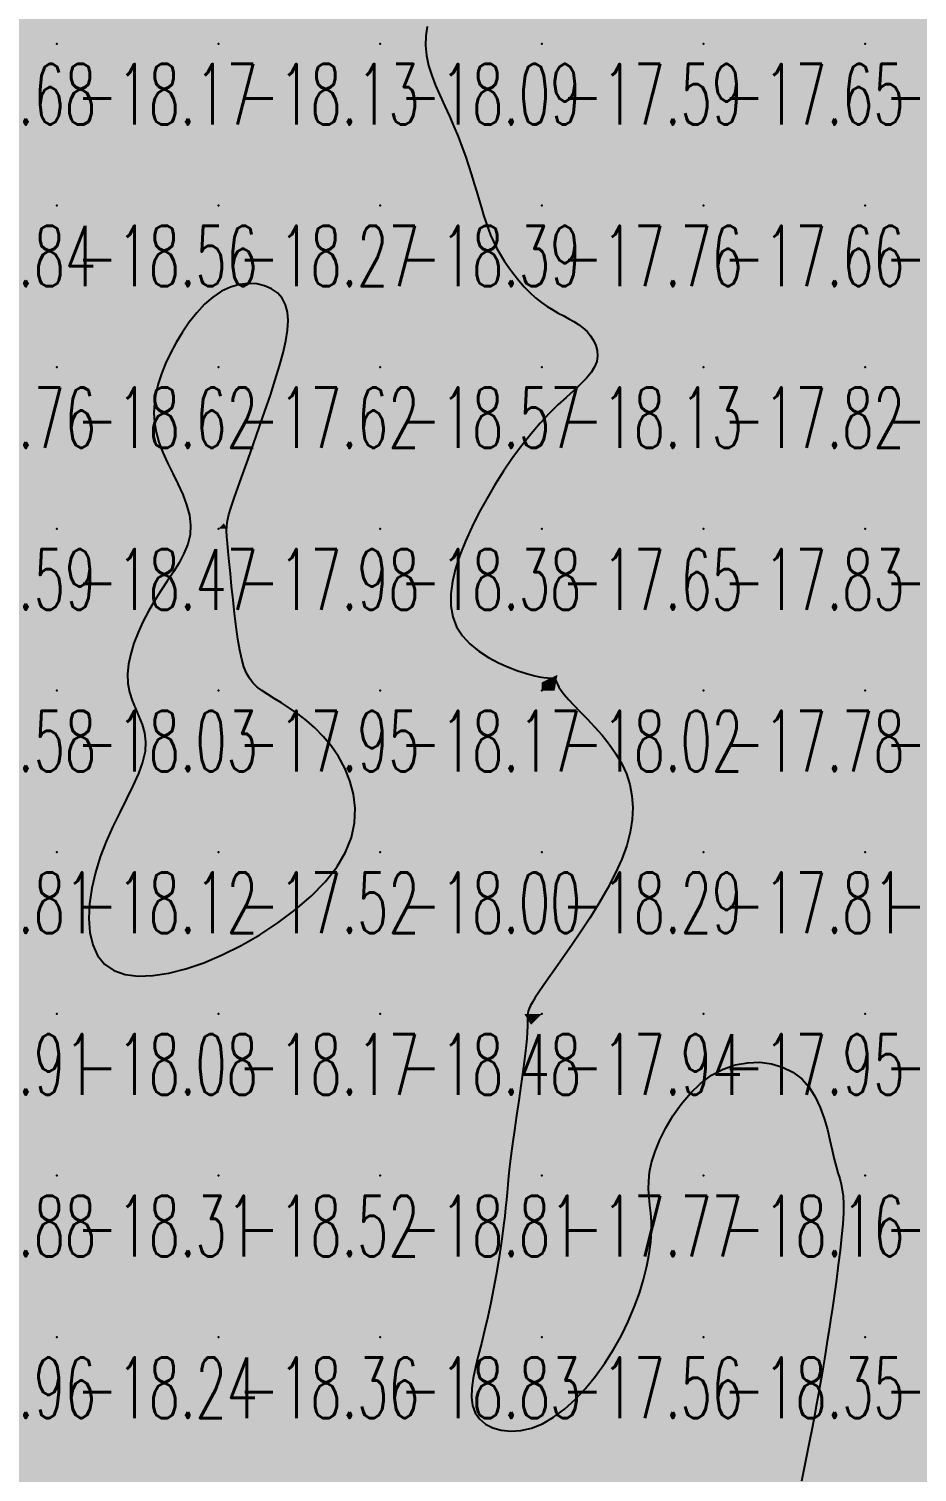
# Model space of a CAD drawing. Header units: millimetres. Extents: x 88261 to 90953, y 390274 to 392322.
# Drawn here: x 89368.5 to 89423.5, y 391148.9 to 391238.2 of the extents above; entities that cross this region are included whole.
import ezdxf
from ezdxf.enums import TextEntityAlignment as Align

# ---------------------------------------------------------------- set-up
doc = ezdxf.new("R2010")
doc.units = ezdxf.units.MM
doc.header["$LTSCALE"] = 25
for name, color, linetype in [('CN_03_00', 7, 'Continuous'), ('COTEAlt', 7, 'Continuous'), ('TN_COLORIAGE', 7, 'Continuous')]:
    doc.layers.add(name, color=color, linetype=linetype)
doc.styles.add('Simplex 1.0', font='Simplex.shx', dxfattribs={"width": 0.99, "height": 2.5})
doc.styles.get("Standard").update_dxf_attribs({"font": 'times.ttf'})

# ---------------------------------------------------------------- blocks, each defined once
blk = doc.blocks.new('COTE')
at = {"color": 0}
blk.add_point((0, 0), dxfattribs=at)
at = {"layer": 'COTEAlt'}
blk.add_attdef('ALT', text='', height=3.75, dxfattribs=at).set_placement((1.25, -1.25), align=Align.TOP_LEFT)

msp = doc.modelspace()

# ---------------------------------------------------------------- linework, layer by layer
at = {"layer": 'CN_03_00', "elevation": -18, "flags": 128}
msp.add_lwpolyline([(89393.152, 391238.31), (89393.068, 391237.731), (89393.048, 391237.133), (89393.109, 391236.522), (89393.244, 391235.904), (89393.439, 391235.279), (89393.68, 391234.65), (89393.952, 391234.019), (89394.241, 391233.387), (89394.534, 391232.757), (89394.816, 391232.129), (89395.075, 391231.508), (89395.312, 391230.894), (89395.527, 391230.292), (89395.724, 391229.704), (89395.905, 391229.134), (89396.072, 391228.584), (89396.226, 391228.058), (89396.371, 391227.559), (89396.508, 391227.089), (89396.643, 391226.644), (89396.78, 391226.218), (89396.925, 391225.808), (89397.081, 391225.408), (89397.254, 391225.013), (89397.45, 391224.618), (89397.672, 391224.219), (89397.924, 391223.811), (89398.204, 391223.4), (89398.508, 391222.993), (89398.83, 391222.596), (89399.167, 391222.215), (89399.514, 391221.858), (89399.868, 391221.531), (89400.223, 391221.241), (89400.577, 391220.991), (89400.925, 391220.775), (89401.267, 391220.583), (89401.6, 391220.407), (89401.921, 391220.237), (89402.228, 391220.064), (89402.519, 391219.879), (89402.792, 391219.672), (89403.044, 391219.435), (89403.266, 391219.172), (89403.451, 391218.886), (89403.589, 391218.581), (89403.674, 391218.261), (89403.695, 391217.93), (89403.645, 391217.592), (89403.515, 391217.252), (89403.3, 391216.91), (89403.006, 391216.56), (89402.644, 391216.193), (89402.222, 391215.8), (89401.752, 391215.371), (89401.243, 391214.898), (89400.705, 391214.371), (89400.148, 391213.78), (89399.58, 391213.121), (89399.01, 391212.399), (89398.444, 391211.626), (89397.889, 391210.811), (89397.353, 391209.965), (89396.841, 391209.097), (89396.361, 391208.219), (89395.92, 391207.339), (89395.525, 391206.468), (89395.187, 391205.613), (89394.917, 391204.781), (89394.725, 391203.977), (89394.624, 391203.209), (89394.623, 391202.483), (89394.736, 391201.805), (89394.971, 391201.181), (89395.335, 391200.618), (89395.805, 391200.116), (89396.353, 391199.671), (89396.952, 391199.285), (89397.573, 391198.954), (89398.189, 391198.678), (89398.771, 391198.455), (89399.292, 391198.285), (89399.728, 391198.164), (89400.084, 391198.084), (89400.369, 391198.038), (89400.59, 391198.014), (89400.758, 391198.005), (89400.88, 391198), (89400.967, 391197.992), (89401.027, 391197.97), (89401.07, 391197.926), (89401.107, 391197.857), (89401.15, 391197.758), (89401.212, 391197.625), (89401.305, 391197.455), (89401.441, 391197.245), (89401.632, 391196.99), (89401.891, 391196.686), (89402.224, 391196.332), (89402.618, 391195.93), (89403.053, 391195.484), (89403.511, 391194.997), (89403.972, 391194.472), (89404.418, 391193.915), (89404.83, 391193.328), (89405.188, 391192.714), (89405.476, 391192.078), (89405.689, 391191.417), (89405.823, 391190.729), (89405.874, 391190.012), (89405.841, 391189.263), (89405.719, 391188.481), (89405.505, 391187.662), (89405.197, 391186.806), (89404.794, 391185.912), (89404.316, 391184.995), (89403.783, 391184.074), (89403.217, 391183.166), (89402.641, 391182.29), (89402.076, 391181.463), (89401.544, 391180.704), (89401.067, 391180.03), (89400.661, 391179.455), (89400.326, 391178.972), (89400.054, 391178.572), (89399.839, 391178.242), (89399.674, 391177.971), (89399.553, 391177.75), (89399.468, 391177.566), (89399.413, 391177.409), (89399.382, 391177.266), (89399.367, 391177.121), (89399.363, 391176.954), (89399.362, 391176.745), (89399.358, 391176.477), (89399.344, 391176.131), (89399.313, 391175.687), (89399.259, 391175.126), (89399.177, 391174.439), (89399.072, 391173.647), (89398.95, 391172.782), (89398.818, 391171.874), (89398.684, 391170.955), (89398.553, 391170.055), (89398.433, 391169.206), (89398.33, 391168.438), (89398.249, 391167.773), (89398.187, 391167.195), (89398.138, 391166.679), (89398.096, 391166.2), (89398.055, 391165.733), (89398.011, 391165.251), (89397.957, 391164.731), (89397.887, 391164.147), (89397.798, 391163.48), (89397.69, 391162.739), (89397.564, 391161.942), (89397.421, 391161.103), (89397.263, 391160.24), (89397.091, 391159.368), (89396.908, 391158.503), (89396.713, 391157.661), (89396.512, 391156.857), (89396.316, 391156.095), (89396.142, 391155.379), (89396.004, 391154.71), (89395.918, 391154.093), (89395.899, 391153.528), (89395.963, 391153.021), (89396.123, 391152.572), (89396.392, 391152.187), (89396.76, 391151.871), (89397.214, 391151.634), (89397.739, 391151.482), (89398.323, 391151.424), (89398.951, 391151.468), (89399.61, 391151.622), (89400.286, 391151.894), (89400.967, 391152.287), (89401.643, 391152.792), (89402.307, 391153.393), (89402.951, 391154.077), (89403.567, 391154.828), (89404.148, 391155.633), (89404.684, 391156.476), (89405.17, 391157.344), (89405.597, 391158.222), (89405.967, 391159.1), (89406.28, 391159.967), (89406.536, 391160.813), (89406.738, 391161.628), (89406.886, 391162.401), (89406.982, 391163.122), (89407.027, 391163.782), (89407.024, 391164.374), (89406.988, 391164.912), (89406.936, 391165.415), (89406.885, 391165.901), (89406.853, 391166.389), (89406.857, 391166.896), (89406.914, 391167.443), (89407.041, 391168.047), (89407.252, 391168.719), (89407.545, 391169.442), (89407.915, 391170.19), (89408.357, 391170.94), (89408.865, 391171.664), (89409.435, 391172.339), (89410.062, 391172.94), (89410.74, 391173.441), (89411.461, 391173.822), (89412.211, 391174.081), (89412.972, 391174.22), (89413.726, 391174.243), (89414.456, 391174.151), (89415.143, 391173.948), (89415.771, 391173.636), (89416.322, 391173.218), (89416.782, 391172.7), (89417.16, 391172.102), (89417.465, 391171.451), (89417.711, 391170.771), (89417.909, 391170.087), (89418.071, 391169.423), (89418.208, 391168.805), (89418.332, 391168.258), (89418.452, 391167.798), (89418.566, 391167.405), (89418.671, 391167.052), (89418.762, 391166.712), (89418.834, 391166.357), (89418.884, 391165.959), (89418.908, 391165.491), (89418.9, 391164.924), (89418.859, 391164.241), (89418.789, 391163.46), (89418.696, 391162.609), (89418.586, 391161.716), (89418.466, 391160.81), (89418.341, 391159.918), (89418.217, 391159.068), (89418.101, 391158.289), (89417.998, 391157.6), (89417.905, 391156.988), (89417.818, 391156.432), (89417.735, 391155.911), (89417.651, 391155.404), (89417.564, 391154.889), (89417.468, 391154.346), (89417.362, 391153.753), (89417.241, 391153.095), (89417.108, 391152.378), (89416.964, 391151.614), (89416.81, 391150.817), (89416.648, 391149.997), (89416.481, 391149.169), (89416.31, 391148.343)], dxfattribs=at)
msp.add_lwpolyline([(89388.482, 391188.154), (89388.671, 391189.065), (89388.703, 391189.956), (89388.599, 391190.82), (89388.378, 391191.647), (89388.06, 391192.427), (89387.666, 391193.152), (89387.215, 391193.812), (89386.726, 391194.401), (89386.212, 391194.923), (89385.685, 391195.385), (89385.158, 391195.792), (89384.642, 391196.151), (89384.149, 391196.469), (89383.692, 391196.753), (89383.283, 391197.008), (89382.93, 391197.244), (89382.63, 391197.475), (89382.376, 391197.719), (89382.162, 391197.994), (89381.981, 391198.316), (89381.827, 391198.703), (89381.691, 391199.173), (89381.569, 391199.742), (89381.454, 391200.42), (89381.346, 391201.185), (89381.245, 391202.004), (89381.151, 391202.847), (89381.064, 391203.684), (89380.986, 391204.482), (89380.915, 391205.21), (89380.854, 391205.839), (89380.802, 391206.347), (89380.766, 391206.758), (89380.752, 391207.108), (89380.765, 391207.429), (89380.812, 391207.758), (89380.9, 391208.129), (89381.034, 391208.576), (89381.221, 391209.134), (89381.464, 391209.827), (89381.754, 391210.639), (89382.078, 391211.541), (89382.423, 391212.506), (89382.777, 391213.507), (89383.127, 391214.517), (89383.461, 391215.508), (89383.767, 391216.452), (89384.032, 391217.327), (89384.25, 391218.13), (89384.414, 391218.862), (89384.517, 391219.523), (89384.553, 391220.116), (89384.516, 391220.642), (89384.4, 391221.101), (89384.198, 391221.496), (89383.907, 391221.826), (89383.537, 391222.088), (89383.102, 391222.276), (89382.617, 391222.385), (89382.094, 391222.41), (89381.548, 391222.346), (89380.992, 391222.188), (89380.44, 391221.931), (89379.905, 391221.573), (89379.391, 391221.126), (89378.903, 391220.607), (89378.445, 391220.03), (89378.019, 391219.412), (89377.631, 391218.767), (89377.284, 391218.112), (89376.981, 391217.463), (89376.727, 391216.83), (89376.524, 391216.214), (89376.376, 391215.61), (89376.287, 391215.012), (89376.258, 391214.417), (89376.294, 391213.819), (89376.397, 391213.213), (89376.572, 391212.596), (89376.815, 391211.963), (89377.108, 391211.319), (89377.425, 391210.667), (89377.743, 391210.013), (89378.037, 391209.361), (89378.283, 391208.716), (89378.455, 391208.082), (89378.53, 391207.466), (89378.49, 391206.868), (89378.346, 391206.286), (89378.115, 391205.713), (89377.817, 391205.144), (89377.468, 391204.573), (89377.086, 391203.994), (89376.69, 391203.401), (89376.298, 391202.787), (89375.925, 391202.151), (89375.582, 391201.497), (89375.278, 391200.835), (89375.022, 391200.172), (89374.821, 391199.517), (89374.685, 391198.878), (89374.623, 391198.264), (89374.642, 391197.683), (89374.747, 391197.141), (89374.915, 391196.627), (89375.118, 391196.131), (89375.33, 391195.639), (89375.522, 391195.139), (89375.668, 391194.618), (89375.739, 391194.065), (89375.708, 391193.467), (89375.556, 391192.813), (89375.3, 391192.107), (89374.963, 391191.35), (89374.571, 391190.548), (89374.149, 391189.703), (89373.72, 391188.82), (89373.31, 391187.903), (89372.943, 391186.955), (89372.642, 391185.983), (89372.418, 391185.008), (89372.28, 391184.05), (89372.238, 391183.132), (89372.301, 391182.277), (89372.479, 391181.507), (89372.779, 391180.843), (89373.212, 391180.309), (89373.782, 391179.922), (89374.479, 391179.68), (89375.288, 391179.576), (89376.193, 391179.603), (89377.181, 391179.755), (89378.235, 391180.024), (89379.341, 391180.404), (89380.485, 391180.889), (89381.648, 391181.47), (89382.806, 391182.136), (89383.932, 391182.875), (89384.998, 391183.674), (89385.977, 391184.522), (89386.841, 391185.406), (89387.564, 391186.315), (89388.117, 391187.234), (89388.482, 391188.154)], close=True, dxfattribs=at)
at = {"layer": 'TN_COLORIAGE', "color": 203}
for points in [[(89360.249, 391237.239, -18.249), (89370.249, 391237.239, -18.249), (89370.249, 391247.239, -18.249)], [(89360.249, 391247.239, -18.249), (89360.249, 391237.239, -18.249), (89370.249, 391247.239, -18.249)], [(89370.249, 391247.239, -18), (89374.152, 391247.239, -18), (89370.249, 391237.239, -18), (89373.233, 391240.224, -18)], [(89380.249, 391237.239, -18), (89384.219, 391241.21, -18), (89390.249, 391237.239, -18), (89390.249, 391240.431, -18)], [(89380.249, 391239.772, -18.132), (89384.219, 391241.21, -18.132), (89380.249, 391237.239, -18.132)], [(89392.107, 391237.239, -18.094), (89394.772, 391241.763, -18.094), (89390.249, 391237.239, -18.094)], [(89390.249, 391240.431, -18.094), (89394.772, 391241.763, -18.094), (89390.249, 391237.239, -18.094)], [(89370.249, 391237.239, -18), (89373.233, 391240.224, -18), (89380.249, 391237.239, -18), (89380.249, 391239.772, -18)], [(89360.249, 391227.239, -18.165), (89370.249, 391227.239, -18.165), (89370.249, 391237.239, -18.165)], [(89360.249, 391237.239, -18.165), (89360.249, 391227.239, -18.165), (89370.249, 391237.239, -18.165)], [(89370.249, 391227.239, -18.132), (89380.249, 391227.239, -18.132), (89380.249, 391237.239, -18.132)], [(89370.249, 391237.239, -18.132), (89370.249, 391227.239, -18.132), (89380.249, 391237.239, -18.132)], [(89380.249, 391227.239, -18.094), (89390.249, 391227.239, -18.094), (89390.249, 391237.239, -18.094)], [(89380.249, 391237.239, -18.094), (89380.249, 391227.239, -18.094), (89390.249, 391237.239, -18.094)], [(89390.249, 391227.239, -18), (89395.084, 391232.074, -18), (89390.249, 391237.239, -18), (89392.107, 391237.239, -18)], [(89395.084, 391232.074, -18.385), (89396.452, 391227.239, -18.385), (89390.249, 391227.239, -18.385)], [(89360.249, 391217.239, -18.556), (89370.249, 391217.239, -18.556), (89370.249, 391227.239, -18.556)], [(89360.249, 391227.239, -18.556), (89360.249, 391217.239, -18.556), (89370.249, 391227.239, -18.556)], [(89370.249, 391217.239, -18), (89376.463, 391217.239, -18), (89380.249, 391227.239, -18), (89380.249, 391223.043, -18)], [(89370.249, 391227.239, -18.271), (89370.249, 391217.239, -18.271), (89380.249, 391227.239, -18.271)], [(89390.249, 391227.239, -18), (89385.183, 391222.174, -18), (89380.249, 391227.239, -18), (89380.249, 391223.043, -18)], [(89390.249, 391217.239, -18), (89384.207, 391217.239, -18), (89390.249, 391227.239, -18), (89385.183, 391222.174, -18)], [(89390.249, 391217.239, -18), (89397.333, 391224.323, -18), (89390.249, 391227.239, -18), (89396.452, 391227.239, -18)], [(89390.249, 391217.239, -18), (89397.333, 391224.323, -18), (89400.249, 391217.239, -18), (89400.249, 391220.779, -18)], [(89403.012, 391220.003, -18.129), (89400.249, 391220.779, -18.129), (89400.249, 391217.239, -18.129)], [(89403.012, 391220.003, -18.129), (89404.457, 391217.239, -18.129), (89400.249, 391217.239, -18.129)], [(89360.249, 391207.239, -18.616), (89370.249, 391207.239, -18.616), (89370.249, 391217.239, -18.616)], [(89360.249, 391217.239, -18.616), (89360.249, 391207.239, -18.616), (89370.249, 391217.239, -18.616)], [(89370.249, 391217.239, -18), (89376.463, 391217.239, -18), (89370.249, 391207.239, -18), (89375.784, 391212.774, -18)], [(89390.249, 391217.239, -18), (89380.591, 391207.581, -18), (89390.249, 391207.239, -18), (89380.757, 391207.239, -18)], [(89384.207, 391217.239, -18.573), (89380.591, 391207.581, -18.573), (89390.249, 391217.239, -18.573)], [(89390.249, 391207.239, -18), (89395.434, 391207.239, -18), (89400.249, 391217.239, -18), (89400.249, 391214.55, -18)], [(89390.249, 391217.239, -18.129), (89390.249, 391207.239, -18.129), (89400.249, 391217.239, -18.129)], [(89400.249, 391214.55, -18.129), (89404.457, 391217.239, -18.129), (89400.249, 391217.239, -18.129)], [(89375.784, 391212.774, -18.465), (89379.831, 391207.239, -18.465), (89370.249, 391207.239, -18.465)], [(89360.249, 391197.239, -18.465), (89370.249, 391197.239, -18.465), (89370.249, 391207.239, -18.465)], [(89360.249, 391207.239, -18.465), (89360.249, 391197.239, -18.465), (89370.249, 391207.239, -18.465)], [(89370.249, 391207.239, -18), (89379.831, 391207.239, -18), (89370.249, 391197.239, -18), (89376.071, 391203.061, -18)], [(89381.503, 391198.493, -18.378), (89380.757, 391207.239, -18.378), (89390.249, 391207.239, -18.378)], [(89390.249, 391207.239, -18), (89381.503, 391198.493, -18), (89390.249, 391197.239, -18), (89382.646, 391197.239, -18)], [(89390.249, 391207.239, -18), (89395.434, 391207.239, -18), (89390.249, 391197.239, -18), (89393.536, 391200.527, -18)], [(89373.673, 391197.239, -18.028), (89376.071, 391203.061, -18.028), (89370.249, 391197.239, -18.028)], [(89390.249, 391197.239, -18), (89393.536, 391200.527, -18), (89400.249, 391197.239, -18), (89400.249, 391197.743, -18)], [(89401.042, 391197.239, -18.019), (89401.218, 391198.209, -18.019), (89400.249, 391197.239, -18.019)], [(89400.249, 391197.743, -18.019), (89401.218, 391198.209, -18.019), (89400.249, 391197.239, -18.019)], [(89360.249, 391187.239, -18.028), (89370.249, 391187.239, -18.028), (89370.249, 391197.239, -18.028)], [(89360.249, 391197.239, -18.028), (89360.249, 391187.239, -18.028), (89370.249, 391197.239, -18.028)], [(89370.249, 391187.239, -18), (89377.09, 391194.08, -18), (89370.249, 391197.239, -18), (89373.673, 391197.239, -18)], [(89387.608, 391194.599, -18.172), (89382.646, 391197.239, -18.172), (89390.249, 391197.239, -18.172)], [(89390.249, 391197.239, -18), (89387.608, 391194.599, -18), (89390.249, 391187.239, -18), (89390.211, 391187.239, -18)], [(89390.249, 391187.239, -18.019), (89400.249, 391187.239, -18.019), (89400.249, 391197.239, -18.019)], [(89390.249, 391197.239, -18.019), (89390.249, 391187.239, -18.019), (89400.249, 391197.239, -18.019)], [(89400.249, 391187.239, -18), (89405.961, 391192.952, -18), (89400.249, 391197.239, -18), (89401.042, 391197.239, -18)], [(89372.217, 391187.239, -18.117), (89377.09, 391194.08, -18.117), (89370.249, 391187.239, -18.117)], [(89405.961, 391192.952, -18.288), (89406.242, 391187.239, -18.288), (89400.249, 391187.239, -18.288)], [(89360.249, 391177.239, -18.117), (89370.249, 391177.239, -18.117), (89370.249, 391187.239, -18.117)], [(89360.249, 391187.239, -18.117), (89360.249, 391177.239, -18.117), (89370.249, 391187.239, -18.117)], [(89370.249, 391187.239, -18), (89372.217, 391187.239, -18), (89370.249, 391177.239, -18), (89371.701, 391178.691, -18)], [(89380.249, 391177.239, -18.002), (89390.249, 391177.239, -18.002), (89390.249, 391187.239, -18.002)], [(89380.249, 391177.239, -18), (89380.249, 391179.851, -18), (89390.249, 391187.239, -18), (89390.211, 391187.239, -18)], [(89390.249, 391177.239, -18), (89399.163, 391177.239, -18), (89400.249, 391187.239, -18), (89400.249, 391178.925, -18)], [(89390.249, 391187.239, -18.288), (89390.249, 391177.239, -18.288), (89400.249, 391187.239, -18.288)], [(89406.242, 391187.239, -18.288), (89400.249, 391178.925, -18.288), (89400.249, 391187.239, -18.288)], [(89380.249, 391177.239, -18), (89380.249, 391179.851, -18), (89370.249, 391177.239, -18), (89371.701, 391178.691, -18)], [(89360.249, 391167.239, -18.081), (89370.249, 391167.239, -18.081), (89370.249, 391177.239, -18.081)], [(89360.249, 391177.239, -18.081), (89360.249, 391167.239, -18.081), (89370.249, 391177.239, -18.081)], [(89370.249, 391167.239, -18.169), (89380.249, 391167.239, -18.169), (89380.249, 391177.239, -18.169)], [(89370.249, 391177.239, -18.169), (89370.249, 391167.239, -18.169), (89380.249, 391177.239, -18.169)], [(89380.249, 391167.239, -18.48), (89390.249, 391167.239, -18.48), (89390.249, 391177.239, -18.48)], [(89380.249, 391177.239, -18.48), (89380.249, 391167.239, -18.48), (89390.249, 391177.239, -18.48)], [(89390.249, 391167.239, -18), (89399.579, 391176.57, -18), (89390.249, 391177.239, -18), (89399.163, 391177.239, -18)], [(89398.073, 391167.239, -18.815), (89399.579, 391176.57, -18.815), (89390.249, 391167.239, -18.815)], [(89406.109, 391167.239, -18.16), (89410.249, 391174.77, -18.16), (89410.249, 391167.239, -18.16)], [(89417.334, 391174.325, -18.16), (89410.249, 391174.77, -18.16), (89410.249, 391167.239, -18.16)], [(89417.334, 391174.325, -18.16), (89418.345, 391167.239, -18.16), (89410.249, 391167.239, -18.16)], [(89360.249, 391157.239, -18.312), (89370.249, 391157.239, -18.312), (89370.249, 391167.239, -18.312)], [(89360.249, 391167.239, -18.312), (89360.249, 391157.239, -18.312), (89370.249, 391167.239, -18.312)], [(89370.249, 391157.239, -18.522), (89380.249, 391157.239, -18.522), (89380.249, 391167.239, -18.522)], [(89370.249, 391167.239, -18.522), (89370.249, 391157.239, -18.522), (89380.249, 391167.239, -18.522)], [(89380.249, 391157.239, -18.815), (89390.249, 391157.239, -18.815), (89390.249, 391167.239, -18.815)], [(89380.249, 391167.239, -18.815), (89380.249, 391157.239, -18.815), (89390.249, 391167.239, -18.815)], [(89390.249, 391157.239, -18), (89398.109, 391165.1, -18), (89390.249, 391167.239, -18), (89398.073, 391167.239, -18)], [(89410.249, 391157.239, -18), (89405.802, 391157.239, -18), (89410.249, 391167.239, -18), (89407.563, 391164.553, -18)], [(89407.563, 391164.553, -18.16), (89406.109, 391167.239, -18.16), (89410.249, 391167.239, -18.16)], [(89410.249, 391157.239, -18), (89419.276, 391166.266, -18), (89410.249, 391167.239, -18), (89418.345, 391167.239, -18)], [(89417.953, 391157.239, -18.349), (89419.276, 391166.266, -18.349), (89410.249, 391157.239, -18.349)], [(89396.813, 391157.239, -18.833), (89398.109, 391165.1, -18.833), (89390.249, 391157.239, -18.833)], [(89360.249, 391147.239, -18.242), (89370.249, 391147.239, -18.242), (89370.249, 391157.239, -18.242)], [(89360.249, 391157.239, -18.242), (89360.249, 391147.239, -18.242), (89370.249, 391157.239, -18.242)], [(89370.249, 391147.239, -18.361), (89380.249, 391147.239, -18.361), (89380.249, 391157.239, -18.361)], [(89370.249, 391157.239, -18.361), (89370.249, 391147.239, -18.361), (89380.249, 391157.239, -18.361)], [(89380.249, 391147.239, -18.833), (89390.249, 391147.239, -18.833), (89390.249, 391157.239, -18.833)], [(89380.249, 391157.239, -18.833), (89380.249, 391147.239, -18.833), (89390.249, 391157.239, -18.833)], [(89390.249, 391157.239, -18), (89396.813, 391157.239, -18), (89390.249, 391147.239, -18), (89394.92, 391151.91, -18)], [(89400.249, 391147.239, -18.349), (89410.249, 391147.239, -18.349), (89410.249, 391157.239, -18.349)], [(89410.249, 391157.239, -18), (89405.802, 391157.239, -18), (89400.249, 391147.239, -18), (89400.249, 391150.553, -18)], [(89410.249, 391157.239, -18), (89417.953, 391157.239, -18), (89410.249, 391147.239, -18), (89417.519, 391154.51, -18)], [(89416.14, 391147.239, -18.277), (89417.519, 391154.51, -18.277), (89410.249, 391147.239, -18.277)], [(89390.249, 391147.239, -18), (89394.92, 391151.91, -18), (89400.249, 391147.239, -18), (89400.249, 391150.553, -18)]]:
    msp.add_solid(points, dxfattribs=at)
at = {"layer": 'TN_COLORIAGE', "color": 193}
for points in [[(89394.772, 391241.763, -17.588), (89392.107, 391237.239, -17.588), (89400.249, 391247.239, -17.588), (89400.249, 391237.239, -17.588)], [(89400.249, 391237.239, -17.71), (89410.249, 391237.239, -17.71), (89410.249, 391247.239, -17.71)], [(89400.249, 391247.239, -17.71), (89400.249, 391237.239, -17.71), (89410.249, 391247.239, -17.71)], [(89410.249, 391237.239, -17.554), (89420.249, 391237.239, -17.554), (89420.249, 391247.239, -17.554)], [(89410.249, 391247.239, -17.554), (89410.249, 391237.239, -17.554), (89420.249, 391247.239, -17.554)], [(89420.249, 391237.239, -17.247), (89430.249, 391237.239, -17.247), (89430.249, 391247.239, -17.247)], [(89420.249, 391247.239, -17.247), (89420.249, 391237.239, -17.247), (89430.249, 391247.239, -17.247)], [(89392.107, 391237.239, -17.588), (89395.084, 391232.074, -17.588), (89400.249, 391237.239, -17.588)], [(89396.452, 391227.239, -17.588), (89395.084, 391232.074, -17.588), (89400.249, 391227.239, -17.588), (89400.249, 391237.239, -17.588)], [(89400.249, 391227.239, -17.649), (89410.249, 391227.239, -17.649), (89410.249, 391237.239, -17.649)], [(89400.249, 391237.239, -17.649), (89400.249, 391227.239, -17.649), (89410.249, 391237.239, -17.649)], [(89410.249, 391227.239, -17.994), (89420.249, 391227.239, -17.994), (89420.249, 391237.239, -17.994)], [(89410.249, 391237.239, -17.994), (89410.249, 391227.239, -17.994), (89420.249, 391237.239, -17.994)], [(89420.249, 391227.239, -17.329), (89430.249, 391227.239, -17.329), (89430.249, 391237.239, -17.329)], [(89420.249, 391237.239, -17.329), (89420.249, 391227.239, -17.329), (89430.249, 391237.239, -17.329)], [(89396.452, 391227.239, -17.764), (89397.333, 391224.323, -17.764), (89400.249, 391227.239, -17.764)], [(89400.249, 391220.779, -17.764), (89397.333, 391224.323, -17.764), (89400.249, 391227.239, -17.764)], [(89400.249, 391220.779, -17.662), (89403.012, 391220.003, -17.662), (89400.249, 391227.239, -17.662), (89410.249, 391227.239, -17.662)], [(89404.457, 391217.239, -17.662), (89403.012, 391220.003, -17.662), (89410.249, 391217.239, -17.662), (89410.249, 391227.239, -17.662)], [(89410.249, 391217.239, -17.836), (89420.249, 391217.239, -17.836), (89420.249, 391227.239, -17.836)], [(89410.249, 391227.239, -17.836), (89410.249, 391217.239, -17.836), (89420.249, 391227.239, -17.836)], [(89420.249, 391217.239, -17.521), (89430.249, 391217.239, -17.521), (89430.249, 391227.239, -17.521)], [(89420.249, 391227.239, -17.521), (89420.249, 391217.239, -17.521), (89430.249, 391227.239, -17.521)], [(89380.249, 391223.043, -17.625), (89376.463, 391217.239, -17.625), (89380.249, 391217.239, -17.625)], [(89380.249, 391223.043, -17.625), (89385.183, 391222.174, -17.625), (89380.249, 391217.239, -17.625)], [(89385.183, 391222.174, -17.625), (89384.207, 391217.239, -17.625), (89380.249, 391217.239, -17.625)], [(89379.831, 391207.239, -17.625), (89375.784, 391212.774, -17.625), (89380.249, 391207.239, -17.625), (89380.249, 391217.239, -17.625)], [(89375.784, 391212.774, -17.625), (89376.463, 391217.239, -17.625), (89380.249, 391217.239, -17.625)], [(89380.591, 391207.581, -17.625), (89384.207, 391217.239, -17.625), (89380.249, 391207.239, -17.625), (89380.249, 391217.239, -17.625)], [(89400.249, 391207.239, -17.822), (89410.249, 391207.239, -17.822), (89410.249, 391217.239, -17.822)], [(89404.457, 391217.239, -17.649), (89400.249, 391214.55, -17.649), (89410.249, 391217.239, -17.649), (89400.249, 391207.239, -17.649)], [(89410.249, 391207.239, -17.936), (89420.249, 391207.239, -17.936), (89420.249, 391217.239, -17.936)], [(89410.249, 391217.239, -17.936), (89410.249, 391207.239, -17.936), (89420.249, 391217.239, -17.936)], [(89420.249, 391207.239, -17), (89429.776, 391207.239, -17), (89430.249, 391217.239, -17), (89430.249, 391208.928, -17)], [(89420.249, 391217.239, -17.2), (89420.249, 391207.239, -17.2), (89430.249, 391217.239, -17.2)], [(89400.249, 391214.55, -17.649), (89395.434, 391207.239, -17.649), (89400.249, 391207.239, -17.649)], [(89376.071, 391203.061, -17.946), (89373.673, 391197.239, -17.946), (89380.249, 391207.239, -17.946), (89380.249, 391197.239, -17.946)], [(89376.071, 391203.061, -17.98), (89379.831, 391207.239, -17.98), (89380.249, 391207.239, -17.98)], [(89380.757, 391207.239, -17.98), (89380.591, 391207.581, -17.98), (89380.249, 391207.239, -17.98)], [(89380.757, 391207.239, -17.946), (89381.503, 391198.493, -17.946), (89380.249, 391207.239, -17.946), (89380.249, 391197.239, -17.946)], [(89400.249, 391197.743, -17.649), (89393.536, 391200.527, -17.649), (89400.249, 391207.239, -17.649)], [(89393.536, 391200.527, -17.649), (89395.434, 391207.239, -17.649), (89400.249, 391207.239, -17.649)], [(89401.218, 391198.209, -17.649), (89400.249, 391197.743, -17.649), (89410.249, 391207.239, -17.649), (89400.249, 391207.239, -17.649)], [(89401.218, 391198.209, -17.783), (89401.042, 391197.239, -17.783), (89410.249, 391207.239, -17.783), (89410.249, 391197.239, -17.783)], [(89410.249, 391197.239, -17.819), (89420.249, 391197.239, -17.819), (89420.249, 391207.239, -17.819)], [(89410.249, 391207.239, -17.819), (89410.249, 391197.239, -17.819), (89420.249, 391207.239, -17.819)], [(89420.249, 391207.239, -17), (89429.776, 391207.239, -17), (89420.249, 391197.239, -17), (89429.646, 391206.637, -17)], [(89420.249, 391197.239, -17), (89429.646, 391206.637, -17), (89430.249, 391197.239, -17), (89430.249, 391206.288, -17)], [(89382.646, 391197.239, -17.946), (89381.503, 391198.493, -17.946), (89380.249, 391197.239, -17.946)], [(89377.09, 391194.08, -17.521), (89372.217, 391187.239, -17.521), (89380.249, 391197.239, -17.521), (89380.249, 391187.239, -17.521)], [(89373.673, 391197.239, -17.946), (89377.09, 391194.08, -17.946), (89380.249, 391197.239, -17.946)], [(89382.646, 391197.239, -17.521), (89387.608, 391194.599, -17.521), (89380.249, 391197.239, -17.521), (89380.249, 391187.239, -17.521)], [(89401.042, 391197.239, -17.783), (89405.961, 391192.952, -17.783), (89410.249, 391197.239, -17.783)], [(89406.242, 391187.239, -17.783), (89405.961, 391192.952, -17.783), (89410.249, 391187.239, -17.783), (89410.249, 391197.239, -17.783)], [(89410.249, 391187.239, -17.634), (89420.249, 391187.239, -17.634), (89420.249, 391197.239, -17.634)], [(89410.249, 391197.239, -17.634), (89410.249, 391187.239, -17.634), (89420.249, 391197.239, -17.634)], [(89420.249, 391187.239, -17.387), (89430.249, 391187.239, -17.387), (89430.249, 391197.239, -17.387)], [(89420.249, 391197.239, -17.387), (89420.249, 391187.239, -17.387), (89430.249, 391197.239, -17.387)], [(89390.211, 391187.239, -17.521), (89387.608, 391194.599, -17.521), (89380.249, 391187.239, -17.521)], [(89371.701, 391178.691, -17.521), (89380.249, 391179.851, -17.521), (89380.249, 391187.239, -17.521)], [(89371.701, 391178.691, -17.521), (89372.217, 391187.239, -17.521), (89380.249, 391187.239, -17.521)], [(89390.211, 391187.239, -17.521), (89380.249, 391179.851, -17.521), (89380.249, 391187.239, -17.521)], [(89400.249, 391177.239, -17.807), (89410.249, 391177.239, -17.807), (89410.249, 391187.239, -17.807)], [(89400.249, 391178.925, -17.807), (89406.242, 391187.239, -17.807), (89400.249, 391177.239, -17.807), (89410.249, 391187.239, -17.807)], [(89410.249, 391177.239, -17.567), (89420.249, 391177.239, -17.567), (89420.249, 391187.239, -17.567)], [(89410.249, 391187.239, -17.567), (89410.249, 391177.239, -17.567), (89420.249, 391187.239, -17.567)], [(89420.249, 391177.239, -17.583), (89430.249, 391177.239, -17.583), (89430.249, 391187.239, -17.583)], [(89420.249, 391187.239, -17.583), (89420.249, 391177.239, -17.583), (89430.249, 391187.239, -17.583)], [(89400.249, 391178.925, -17.942), (89399.163, 391177.239, -17.942), (89400.249, 391177.239, -17.942)], [(89399.579, 391176.57, -17.773), (89398.073, 391167.239, -17.773), (89400.249, 391177.239, -17.773), (89400.249, 391167.239, -17.773)], [(89399.163, 391177.239, -17.942), (89399.579, 391176.57, -17.942), (89400.249, 391177.239, -17.942)], [(89410.249, 391174.77, -17.773), (89406.109, 391167.239, -17.773), (89410.249, 391177.239, -17.773), (89400.249, 391167.239, -17.773)], [(89400.249, 391177.239, -17.948), (89400.249, 391167.239, -17.948), (89410.249, 391177.239, -17.948)], [(89410.249, 391174.77, -17.934), (89417.334, 391174.325, -17.934), (89410.249, 391177.239, -17.934), (89420.249, 391177.239, -17.934)], [(89418.345, 391167.239, -17.934), (89417.334, 391174.325, -17.934), (89420.249, 391167.239, -17.934), (89420.249, 391177.239, -17.934)], [(89420.249, 391167.239, -17.643), (89430.249, 391167.239, -17.643), (89430.249, 391177.239, -17.643)], [(89420.249, 391177.239, -17.643), (89420.249, 391167.239, -17.643), (89430.249, 391177.239, -17.643)], [(89398.109, 391165.1, -17.564), (89396.813, 391157.239, -17.564), (89400.249, 391167.239, -17.564), (89400.249, 391157.239, -17.564)], [(89398.073, 391167.239, -17.773), (89398.109, 391165.1, -17.773), (89400.249, 391167.239, -17.773)], [(89406.109, 391167.239, -17.564), (89407.563, 391164.553, -17.564), (89400.249, 391167.239, -17.564), (89400.249, 391157.239, -17.564)], [(89419.276, 391166.266, -17.896), (89417.953, 391157.239, -17.896), (89420.249, 391167.239, -17.896), (89420.249, 391157.239, -17.896)], [(89418.345, 391167.239, -17.962), (89419.276, 391166.266, -17.962), (89420.249, 391167.239, -17.962)], [(89420.249, 391157.239, -17.629), (89430.249, 391157.239, -17.629), (89430.249, 391167.239, -17.629)], [(89420.249, 391167.239, -17.629), (89420.249, 391157.239, -17.629), (89430.249, 391167.239, -17.629)], [(89407.563, 391164.553, -17.564), (89405.802, 391157.239, -17.564), (89400.249, 391157.239, -17.564)], [(89400.249, 391150.553, -17.564), (89394.92, 391151.91, -17.564), (89400.249, 391157.239, -17.564)], [(89394.92, 391151.91, -17.564), (89396.813, 391157.239, -17.564), (89400.249, 391157.239, -17.564)], [(89400.249, 391150.553, -17.564), (89405.802, 391157.239, -17.564), (89400.249, 391157.239, -17.564)], [(89417.519, 391154.51, -17.807), (89416.14, 391147.239, -17.807), (89420.249, 391157.239, -17.807), (89420.249, 391147.239, -17.807)], [(89417.519, 391154.51, -17.896), (89417.953, 391157.239, -17.896), (89420.249, 391157.239, -17.896)], [(89420.249, 391147.239, -17.48), (89430.249, 391147.239, -17.48), (89430.249, 391157.239, -17.48)], [(89420.249, 391157.239, -17.48), (89420.249, 391147.239, -17.48), (89430.249, 391157.239, -17.48)]]:
    msp.add_solid(points, dxfattribs=at)

# ---------------------------------------------------------------- block references
at = {"layer": 'COTEAlt'}
ref = msp.add_blockref('COTE', (89360.249, 391237.239), dxfattribs=at)
ref.add_attrib('ALT', '-18.68', dxfattribs={"height": 3.75, "style": 'Simplex 1.0', "width": 0.6}).set_placement((89361.499, 391235.989), align=Align.TOP_LEFT)
ref = msp.add_blockref('COTE', (89370.249, 391237.239), dxfattribs=at)
ref.add_attrib('ALT', '-18.17', dxfattribs={"height": 3.75, "style": 'Simplex 1.0', "width": 0.6}).set_placement((89371.499, 391235.989), align=Align.TOP_LEFT)
ref = msp.add_blockref('COTE', (89380.249, 391237.239), dxfattribs=at)
ref.add_attrib('ALT', '-18.13', dxfattribs={"height": 3.75, "style": 'Simplex 1.0', "width": 0.6}).set_placement((89381.499, 391235.989), align=Align.TOP_LEFT)
ref = msp.add_blockref('COTE', (89390.249, 391237.239), dxfattribs=at)
ref.add_attrib('ALT', '-18.09', dxfattribs={"height": 3.75, "style": 'Simplex 1.0', "width": 0.6}).set_placement((89391.499, 391235.989), align=Align.TOP_LEFT)
ref = msp.add_blockref('COTE', (89400.249, 391237.239), dxfattribs=at)
ref.add_attrib('ALT', '-17.59', dxfattribs={"height": 3.75, "style": 'Simplex 1.0', "width": 0.6}).set_placement((89401.499, 391235.989), align=Align.TOP_LEFT)
ref = msp.add_blockref('COTE', (89410.249, 391237.239), dxfattribs=at)
ref.add_attrib('ALT', '-17.65', dxfattribs={"height": 3.75, "style": 'Simplex 1.0', "width": 0.6}).set_placement((89411.499, 391235.989), align=Align.TOP_LEFT)
ref = msp.add_blockref('COTE', (89420.249, 391237.239), dxfattribs=at)
ref.add_attrib('ALT', '-17.99', dxfattribs={"height": 3.75, "style": 'Simplex 1.0', "width": 0.6}).set_placement((89421.499, 391235.989), align=Align.TOP_LEFT)
ref = msp.add_blockref('COTE', (89360.249, 391227.239), dxfattribs=at)
ref.add_attrib('ALT', '-18.84', dxfattribs={"height": 3.75, "style": 'Simplex 1.0', "width": 0.6}).set_placement((89361.499, 391225.989), align=Align.TOP_LEFT)
ref = msp.add_blockref('COTE', (89370.249, 391227.239), dxfattribs=at)
ref.add_attrib('ALT', '-18.56', dxfattribs={"height": 3.75, "style": 'Simplex 1.0', "width": 0.6}).set_placement((89371.499, 391225.989), align=Align.TOP_LEFT)
ref = msp.add_blockref('COTE', (89380.249, 391227.239), dxfattribs=at)
ref.add_attrib('ALT', '-18.27', dxfattribs={"height": 3.75, "style": 'Simplex 1.0', "width": 0.6}).set_placement((89381.499, 391225.989), align=Align.TOP_LEFT)
ref = msp.add_blockref('COTE', (89390.249, 391227.239), dxfattribs=at)
ref.add_attrib('ALT', '-18.39', dxfattribs={"height": 3.75, "style": 'Simplex 1.0', "width": 0.6}).set_placement((89391.499, 391225.989), align=Align.TOP_LEFT)
ref = msp.add_blockref('COTE', (89400.249, 391227.239), dxfattribs=at)
ref.add_attrib('ALT', '-17.76', dxfattribs={"height": 3.75, "style": 'Simplex 1.0', "width": 0.6}).set_placement((89401.499, 391225.989), align=Align.TOP_LEFT)
ref = msp.add_blockref('COTE', (89410.249, 391227.239), dxfattribs=at)
ref.add_attrib('ALT', '-17.66', dxfattribs={"height": 3.75, "style": 'Simplex 1.0', "width": 0.6}).set_placement((89411.499, 391225.989), align=Align.TOP_LEFT)
ref = msp.add_blockref('COTE', (89420.249, 391227.239), dxfattribs=at)
ref.add_attrib('ALT', '-17.84', dxfattribs={"height": 3.75, "style": 'Simplex 1.0', "width": 0.6}).set_placement((89421.499, 391225.989), align=Align.TOP_LEFT)
ref = msp.add_blockref('COTE', (89360.249, 391217.239), dxfattribs=at)
ref.add_attrib('ALT', '-18.76', dxfattribs={"height": 3.75, "style": 'Simplex 1.0', "width": 0.6}).set_placement((89361.499, 391215.989), align=Align.TOP_LEFT)
ref = msp.add_blockref('COTE', (89370.249, 391217.239), dxfattribs=at)
ref.add_attrib('ALT', '-18.62', dxfattribs={"height": 3.75, "style": 'Simplex 1.0', "width": 0.6}).set_placement((89371.499, 391215.989), align=Align.TOP_LEFT)
ref = msp.add_blockref('COTE', (89380.249, 391217.239), dxfattribs=at)
ref.add_attrib('ALT', '-17.62', dxfattribs={"height": 3.75, "style": 'Simplex 1.0', "width": 0.6}).set_placement((89381.499, 391215.989), align=Align.TOP_LEFT)
ref = msp.add_blockref('COTE', (89390.249, 391217.239), dxfattribs=at)
ref.add_attrib('ALT', '-18.57', dxfattribs={"height": 3.75, "style": 'Simplex 1.0', "width": 0.6}).set_placement((89391.499, 391215.989), align=Align.TOP_LEFT)
ref = msp.add_blockref('COTE', (89400.249, 391217.239), dxfattribs=at)
ref.add_attrib('ALT', '-18.13', dxfattribs={"height": 3.75, "style": 'Simplex 1.0', "width": 0.6}).set_placement((89401.499, 391215.989), align=Align.TOP_LEFT)
ref = msp.add_blockref('COTE', (89410.249, 391217.239), dxfattribs=at)
ref.add_attrib('ALT', '-17.82', dxfattribs={"height": 3.75, "style": 'Simplex 1.0', "width": 0.6}).set_placement((89411.499, 391215.989), align=Align.TOP_LEFT)
ref = msp.add_blockref('COTE', (89420.249, 391217.239), dxfattribs=at)
ref.add_attrib('ALT', '-17.94', dxfattribs={"height": 3.75, "style": 'Simplex 1.0', "width": 0.6}).set_placement((89421.499, 391215.989), align=Align.TOP_LEFT)
ref = msp.add_blockref('COTE', (89360.249, 391207.239), dxfattribs=at)
ref.add_attrib('ALT', '-18.59', dxfattribs={"height": 3.75, "style": 'Simplex 1.0', "width": 0.6}).set_placement((89361.499, 391205.989), align=Align.TOP_LEFT)
ref = msp.add_blockref('COTE', (89370.249, 391207.239), dxfattribs=at)
ref.add_attrib('ALT', '-18.47', dxfattribs={"height": 3.75, "style": 'Simplex 1.0', "width": 0.6}).set_placement((89371.499, 391205.989), align=Align.TOP_LEFT)
ref = msp.add_blockref('COTE', (89380.249, 391207.239), dxfattribs=at)
ref.add_attrib('ALT', '-17.98', dxfattribs={"height": 3.75, "style": 'Simplex 1.0', "width": 0.6}).set_placement((89381.499, 391205.989), align=Align.TOP_LEFT)
ref = msp.add_blockref('COTE', (89390.249, 391207.239), dxfattribs=at)
ref.add_attrib('ALT', '-18.38', dxfattribs={"height": 3.75, "style": 'Simplex 1.0', "width": 0.6}).set_placement((89391.499, 391205.989), align=Align.TOP_LEFT)
ref = msp.add_blockref('COTE', (89400.249, 391207.239), dxfattribs=at)
ref.add_attrib('ALT', '-17.65', dxfattribs={"height": 3.75, "style": 'Simplex 1.0', "width": 0.6}).set_placement((89401.499, 391205.989), align=Align.TOP_LEFT)
ref = msp.add_blockref('COTE', (89410.249, 391207.239), dxfattribs=at)
ref.add_attrib('ALT', '-17.83', dxfattribs={"height": 3.75, "style": 'Simplex 1.0', "width": 0.6}).set_placement((89411.499, 391205.989), align=Align.TOP_LEFT)
ref = msp.add_blockref('COTE', (89420.249, 391207.239), dxfattribs=at)
ref.add_attrib('ALT', '-17.82', dxfattribs={"height": 3.75, "style": 'Simplex 1.0', "width": 0.6}).set_placement((89421.499, 391205.989), align=Align.TOP_LEFT)
ref = msp.add_blockref('COTE', (89360.249, 391197.239), dxfattribs=at)
ref.add_attrib('ALT', '-18.58', dxfattribs={"height": 3.75, "style": 'Simplex 1.0', "width": 0.6}).set_placement((89361.499, 391195.989), align=Align.TOP_LEFT)
ref = msp.add_blockref('COTE', (89370.249, 391197.239), dxfattribs=at)
ref.add_attrib('ALT', '-18.03', dxfattribs={"height": 3.75, "style": 'Simplex 1.0', "width": 0.6}).set_placement((89371.499, 391195.989), align=Align.TOP_LEFT)
ref = msp.add_blockref('COTE', (89380.249, 391197.239), dxfattribs=at)
ref.add_attrib('ALT', '-17.95', dxfattribs={"height": 3.75, "style": 'Simplex 1.0', "width": 0.6}).set_placement((89381.499, 391195.989), align=Align.TOP_LEFT)
ref = msp.add_blockref('COTE', (89390.249, 391197.239), dxfattribs=at)
ref.add_attrib('ALT', '-18.17', dxfattribs={"height": 3.75, "style": 'Simplex 1.0', "width": 0.6}).set_placement((89391.499, 391195.989), align=Align.TOP_LEFT)
ref = msp.add_blockref('COTE', (89400.249, 391197.239), dxfattribs=at)
ref.add_attrib('ALT', '-18.02', dxfattribs={"height": 3.75, "style": 'Simplex 1.0', "width": 0.6}).set_placement((89401.499, 391195.989), align=Align.TOP_LEFT)
ref = msp.add_blockref('COTE', (89410.249, 391197.239), dxfattribs=at)
ref.add_attrib('ALT', '-17.78', dxfattribs={"height": 3.75, "style": 'Simplex 1.0', "width": 0.6}).set_placement((89411.499, 391195.989), align=Align.TOP_LEFT)
ref = msp.add_blockref('COTE', (89420.249, 391197.239), dxfattribs=at)
ref.add_attrib('ALT', '-17.63', dxfattribs={"height": 3.75, "style": 'Simplex 1.0', "width": 0.6}).set_placement((89421.499, 391195.989), align=Align.TOP_LEFT)
ref = msp.add_blockref('COTE', (89360.249, 391187.239), dxfattribs=at)
ref.add_attrib('ALT', '-18.81', dxfattribs={"height": 3.75, "style": 'Simplex 1.0', "width": 0.6}).set_placement((89361.499, 391185.989), align=Align.TOP_LEFT)
ref = msp.add_blockref('COTE', (89370.249, 391187.239), dxfattribs=at)
ref.add_attrib('ALT', '-18.12', dxfattribs={"height": 3.75, "style": 'Simplex 1.0', "width": 0.6}).set_placement((89371.499, 391185.989), align=Align.TOP_LEFT)
ref = msp.add_blockref('COTE', (89380.249, 391187.239), dxfattribs=at)
ref.add_attrib('ALT', '-17.52', dxfattribs={"height": 3.75, "style": 'Simplex 1.0', "width": 0.6}).set_placement((89381.499, 391185.989), align=Align.TOP_LEFT)
ref = msp.add_blockref('COTE', (89390.249, 391187.239), dxfattribs=at)
ref.add_attrib('ALT', '-18.00', dxfattribs={"height": 3.75, "style": 'Simplex 1.0', "width": 0.6}).set_placement((89391.499, 391185.989), align=Align.TOP_LEFT)
ref = msp.add_blockref('COTE', (89400.249, 391187.239), dxfattribs=at)
ref.add_attrib('ALT', '-18.29', dxfattribs={"height": 3.75, "style": 'Simplex 1.0', "width": 0.6}).set_placement((89401.499, 391185.989), align=Align.TOP_LEFT)
ref = msp.add_blockref('COTE', (89410.249, 391187.239), dxfattribs=at)
ref.add_attrib('ALT', '-17.81', dxfattribs={"height": 3.75, "style": 'Simplex 1.0', "width": 0.6}).set_placement((89411.499, 391185.989), align=Align.TOP_LEFT)
ref = msp.add_blockref('COTE', (89420.249, 391187.239), dxfattribs=at)
ref.add_attrib('ALT', '-17.57', dxfattribs={"height": 3.75, "style": 'Simplex 1.0', "width": 0.6}).set_placement((89421.499, 391185.989), align=Align.TOP_LEFT)
ref = msp.add_blockref('COTE', (89360.249, 391177.239), dxfattribs=at)
ref.add_attrib('ALT', '-18.91', dxfattribs={"height": 3.75, "style": 'Simplex 1.0', "width": 0.6}).set_placement((89361.499, 391175.989), align=Align.TOP_LEFT)
ref = msp.add_blockref('COTE', (89370.249, 391177.239), dxfattribs=at)
ref.add_attrib('ALT', '-18.08', dxfattribs={"height": 3.75, "style": 'Simplex 1.0', "width": 0.6}).set_placement((89371.499, 391175.989), align=Align.TOP_LEFT)
ref = msp.add_blockref('COTE', (89380.249, 391177.239), dxfattribs=at)
ref.add_attrib('ALT', '-18.17', dxfattribs={"height": 3.75, "style": 'Simplex 1.0', "width": 0.6}).set_placement((89381.499, 391175.989), align=Align.TOP_LEFT)
ref = msp.add_blockref('COTE', (89390.249, 391177.239), dxfattribs=at)
ref.add_attrib('ALT', '-18.48', dxfattribs={"height": 3.75, "style": 'Simplex 1.0', "width": 0.6}).set_placement((89391.499, 391175.989), align=Align.TOP_LEFT)
ref = msp.add_blockref('COTE', (89400.249, 391177.239), dxfattribs=at)
ref.add_attrib('ALT', '-17.94', dxfattribs={"height": 3.75, "style": 'Simplex 1.0', "width": 0.6}).set_placement((89401.499, 391175.989), align=Align.TOP_LEFT)
ref = msp.add_blockref('COTE', (89410.249, 391177.239), dxfattribs=at)
ref.add_attrib('ALT', '-17.95', dxfattribs={"height": 3.75, "style": 'Simplex 1.0', "width": 0.6}).set_placement((89411.499, 391175.989), align=Align.TOP_LEFT)
ref = msp.add_blockref('COTE', (89420.249, 391177.239), dxfattribs=at)
ref.add_attrib('ALT', '-17.93', dxfattribs={"height": 3.75, "style": 'Simplex 1.0', "width": 0.6}).set_placement((89421.499, 391175.989), align=Align.TOP_LEFT)
ref = msp.add_blockref('COTE', (89360.249, 391167.239), dxfattribs=at)
ref.add_attrib('ALT', '-18.88', dxfattribs={"height": 3.75, "style": 'Simplex 1.0', "width": 0.6}).set_placement((89361.499, 391165.989), align=Align.TOP_LEFT)
ref = msp.add_blockref('COTE', (89370.249, 391167.239), dxfattribs=at)
ref.add_attrib('ALT', '-18.31', dxfattribs={"height": 3.75, "style": 'Simplex 1.0', "width": 0.6}).set_placement((89371.499, 391165.989), align=Align.TOP_LEFT)
ref = msp.add_blockref('COTE', (89380.249, 391167.239), dxfattribs=at)
ref.add_attrib('ALT', '-18.52', dxfattribs={"height": 3.75, "style": 'Simplex 1.0', "width": 0.6}).set_placement((89381.499, 391165.989), align=Align.TOP_LEFT)
ref = msp.add_blockref('COTE', (89390.249, 391167.239), dxfattribs=at)
ref.add_attrib('ALT', '-18.81', dxfattribs={"height": 3.75, "style": 'Simplex 1.0', "width": 0.6}).set_placement((89391.499, 391165.989), align=Align.TOP_LEFT)
ref = msp.add_blockref('COTE', (89400.249, 391167.239), dxfattribs=at)
ref.add_attrib('ALT', '-17.77', dxfattribs={"height": 3.75, "style": 'Simplex 1.0', "width": 0.6}).set_placement((89401.499, 391165.989), align=Align.TOP_LEFT)
ref = msp.add_blockref('COTE', (89410.249, 391167.239), dxfattribs=at)
ref.add_attrib('ALT', '-18.16', dxfattribs={"height": 3.75, "style": 'Simplex 1.0', "width": 0.6}).set_placement((89411.499, 391165.989), align=Align.TOP_LEFT)
ref = msp.add_blockref('COTE', (89420.249, 391167.239), dxfattribs=at)
ref.add_attrib('ALT', '-17.96', dxfattribs={"height": 3.75, "style": 'Simplex 1.0', "width": 0.6}).set_placement((89421.499, 391165.989), align=Align.TOP_LEFT)
ref = msp.add_blockref('COTE', (89360.249, 391157.239), dxfattribs=at)
ref.add_attrib('ALT', '-18.96', dxfattribs={"height": 3.75, "style": 'Simplex 1.0', "width": 0.6}).set_placement((89361.499, 391155.989), align=Align.TOP_LEFT)
ref = msp.add_blockref('COTE', (89370.249, 391157.239), dxfattribs=at)
ref.add_attrib('ALT', '-18.24', dxfattribs={"height": 3.75, "style": 'Simplex 1.0', "width": 0.6}).set_placement((89371.499, 391155.989), align=Align.TOP_LEFT)
ref = msp.add_blockref('COTE', (89380.249, 391157.239), dxfattribs=at)
ref.add_attrib('ALT', '-18.36', dxfattribs={"height": 3.75, "style": 'Simplex 1.0', "width": 0.6}).set_placement((89381.499, 391155.989), align=Align.TOP_LEFT)
ref = msp.add_blockref('COTE', (89390.249, 391157.239), dxfattribs=at)
ref.add_attrib('ALT', '-18.83', dxfattribs={"height": 3.75, "style": 'Simplex 1.0', "width": 0.6}).set_placement((89391.499, 391155.989), align=Align.TOP_LEFT)
ref = msp.add_blockref('COTE', (89400.249, 391157.239), dxfattribs=at)
ref.add_attrib('ALT', '-17.56', dxfattribs={"height": 3.75, "style": 'Simplex 1.0', "width": 0.6}).set_placement((89401.499, 391155.989), align=Align.TOP_LEFT)
ref = msp.add_blockref('COTE', (89410.249, 391157.239), dxfattribs=at)
ref.add_attrib('ALT', '-18.35', dxfattribs={"height": 3.75, "style": 'Simplex 1.0', "width": 0.6}).set_placement((89411.499, 391155.989), align=Align.TOP_LEFT)
ref = msp.add_blockref('COTE', (89420.249, 391157.239), dxfattribs=at)
ref.add_attrib('ALT', '-17.90', dxfattribs={"height": 3.75, "style": 'Simplex 1.0', "width": 0.6}).set_placement((89421.499, 391155.989), align=Align.TOP_LEFT)

doc.saveas('drawing.dxf')
